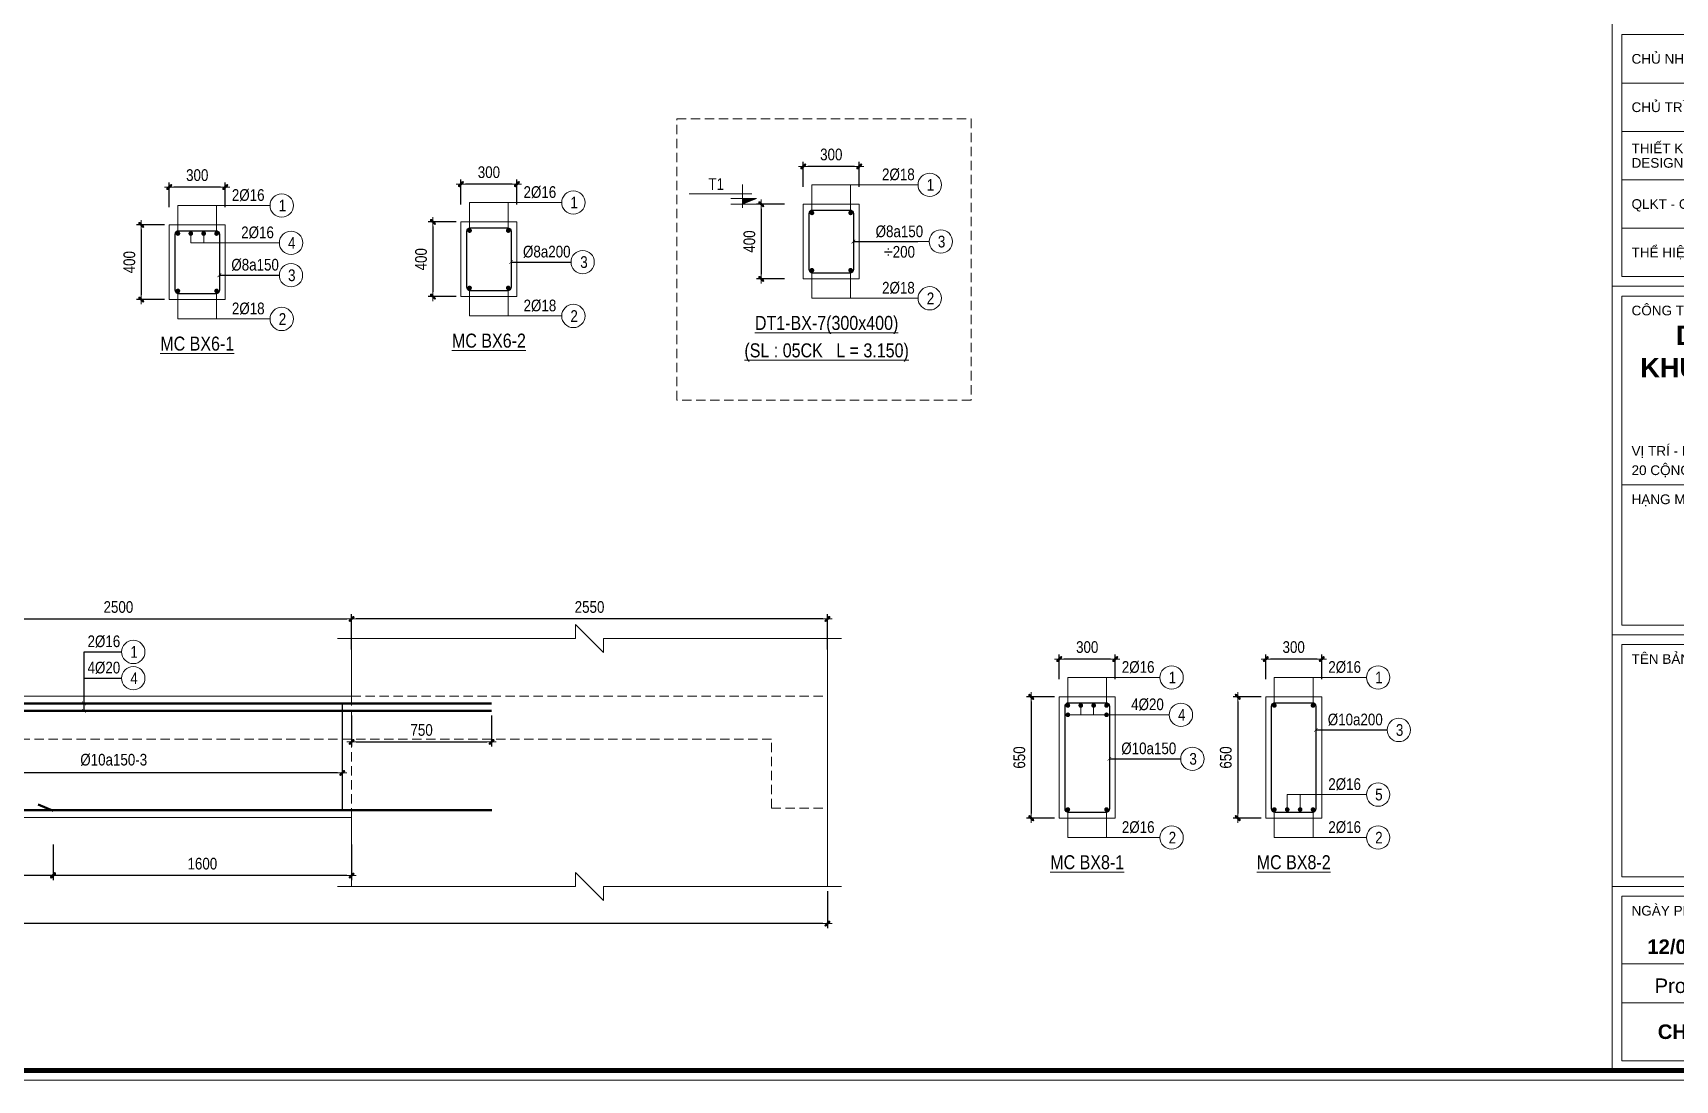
# Model space of a CAD drawing. Header units: millimetres. Extents: x 397144 to 8960116, y 345581 to 674207.
# Drawn here: x 4919394 to 4928196, y 625688 to 631297 of the extents above; entities that cross this region are included whole.
import ezdxf
from ezdxf.enums import TextEntityAlignment as Align

# ---------------------------------------------------------------- set-up
doc = ezdxf.new("R2010")
doc.units = ezdxf.units.MM
doc.header["$PDSIZE"] = -10
doc.linetypes.add('HIDDEN', pattern=[0.375, 0.25, -0.125])
doc.layers.get('0').update_dxf_attribs({"linetype": 'CONTINUOUS'})
doc.layers.get('Defpoints').update_dxf_attribs({"color": 12, "linetype": 'CONTINUOUS'})
for name, color, linetype, lineweight in [('CDAI', 8, 'CONTINUOUS', 30), ('CTHEP', 2, 'CONTINUOUS', 50), ('DBAO', 3, 'CONTINUOUS', 20), ('DGIONG', 4, 'CONTINUOUS', 13), ('KTH', 150, 'CONTINUOUS', 5), ('Net khuat', 8, 'HIDDEN', 13), ('STICK', 1, 'CONTINUOUS', 9), ('TEXT', 7, 'CONTINUOUS', 15)]:
    doc.layers.add(name, color=color, linetype=linetype, lineweight=lineweight)
doc.layers.add('HATCH', color=7, linetype='CONTINUOUS', lineweight=5, true_color=0x2491ff)
doc.styles.add('CHG_XX_Khung ten$0$A1 BORDER$0$ARIAL', font='arial.ttf')
doc.styles.add('CHG_XX_Khung ten$0$A1 BORDER$0$Arial - Bold', font='arialbd.ttf', dxfattribs={"height": 2.5})
doc.styles.add('CHG_XX_Khung ten$0$title block pccc$0$ARIAL', font='arial.ttf')
doc.styles.add('Star-HelCon', font='VHELVCN_0.TTF')
doc.styles.add('TTP-HelCon', font='VHELVCN_0.TTF')
doc.styles.add('VNI-HELVE-CONDENSE', font='VHELVCN_0.TTF')
doc.dimstyles.new('kc-25', dxfattribs={"dimtxt": 62.5, "dimasz": 20, "dimexe": 20, "dimexo": 50, "dimgap": 25, "dimtad": 3, "dimdec": 0, "dimzin": 0, "dimdsep": 46, "dimtxsty": 'VNI-HELVE-CONDENSE', "dimblk": 'DIM', "dimcen": 2.5, "dimclrd": 256, "dimclre": 154, "dimclrt": 7, "dimaunit": 1, "dimadec": 0, "dimazin": 0, "dimtfac": 1, "dimtdec": 0, "dimtix": 1, "dimtmove": 0, "dimatfit": 3, "dimldrblk": 'DOT', "dimfxl": 1, "dimtolj": 1, "dimtzin": 0, "dimarcsym": 0})
doc.dimstyles.new('TTP-25', dxfattribs={"dimscale": 25, "dimtxt": 2.5, "dimasz": 1, "dimexe": 1, "dimexo": 1, "dimgap": 0.09, "dimtad": 0, "dimdec": 4, "dimrnd": 5, "dimzin": 9, "dimdsep": 46, "dimtxsty": 'TTP-HelCon', "dimblk": 'Stick1', "dimcen": 0.09, "dimdle": 1.5, "dimclrd": 256, "dimclre": 256, "dimclrt": 7, "dimadec": 0, "dimazin": 0, "dimtfac": 1, "dimtdec": 4, "dimtmove": 0, "dimatfit": 3, "dimldrblk": '_ArchTick1', "dimfxl": 1, "dimtvp": 1, "dimtolj": 1, "dimtzin": 0, "dimarcsym": 0})

# ---------------------------------------------------------------- blocks, each defined once
blk = doc.blocks.new('Stick1')
at = {"layer": 'STICK'}
h = blk.add_hatch(color=256, dxfattribs=at)
edge = h.paths.add_edge_path()
edge.add_line((0.3, 0.5), (-0.5, -0.3))
edge.add_arc((-0.4, -0.4), 0.141, 135, 315)
edge.add_line((-0.3, -0.5), (0.5, 0.3))
edge.add_arc((0.4, 0.4), 0.141, 315, 495)
blk.add_line((1, 0), (-1, 0), dxfattribs=at)
blk.add_lwpolyline([(0.3, 0.5), (-0.5, -0.3, 1), (-0.3, -0.5), (0.5, 0.3, 1), (0.3, 0.5, 1)], format="xyb", dxfattribs=at)
blk = doc.blocks.new('*D419')
at = {"layer": 'Defpoints', "color": 0, "transparency": 16777216}
for p in [(4911402.6, 626724.2), (4923652.6, 626724.2), (4911402.6, 626526.2)]:
    blk.add_point(p, dxfattribs=at)
at = {"layer": 'KTH', "lineweight": -2, "transparency": 16777216}
for p, q in [((4911402.6, 626699.2), (4911402.6, 626501.2)), ((4923652.6, 626699.2), (4923652.6, 626501.2)), ((4923627.6, 626526.2), (4911427.6, 626526.2))]:
    blk.add_line(p, q, dxfattribs=at)
at = {"layer": 'KTH', "lineweight": -2, "transparency": 16777216, "xscale": 25, "yscale": 25, "zscale": 25, "rotation": 180}
blk.add_blockref('Stick1', (4911402.6, 626526.2), dxfattribs=at)
at = {"layer": 'KTH', "lineweight": -2, "transparency": 16777216, "xscale": 25, "yscale": 25, "zscale": 25}
blk.add_blockref('Stick1', (4923652.6, 626526.2), dxfattribs=at)
at = {"layer": 'KTH', "color": 7, "transparency": 16777216, "insert": (4917527.6, 626590.1), "char_height": 62.5, "attachment_point": 5, "style": 'TTP-HelCon'}
blk.add_mtext('\\A1;12250', dxfattribs=at)
blk = doc.blocks.new('_ArchTick1')
at = {"color": 0, "const_width": 3.81}
blk.add_lwpolyline([(-12.7, -12.7), (12.7, 12.7)], dxfattribs=at)
blk = doc.blocks.new('*D422')
at = {"layer": 'Defpoints', "color": 0, "transparency": 16777216}
for p in [(4921102.6, 628157.8), (4918602.6, 627968.8), (4921102.6, 627968.8)]:
    blk.add_point(p, dxfattribs=at)
at = {"layer": 'KTH', "lineweight": -2, "transparency": 16777216}
for p, q in [((4918602.6, 627993.8), (4918602.6, 628182.8)), ((4921102.6, 627993.8), (4921102.6, 628182.8)), ((4918627.6, 628157.8), (4921077.6, 628157.8))]:
    blk.add_line(p, q, dxfattribs=at)
at = {"layer": 'KTH', "lineweight": -2, "transparency": 16777216, "xscale": 25, "yscale": 25, "zscale": 25, "rotation": 180}
blk.add_blockref('Stick1', (4918602.6, 628157.8), dxfattribs=at)
at = {"layer": 'KTH', "lineweight": -2, "transparency": 16777216, "xscale": 25, "yscale": 25, "zscale": 25}
blk.add_blockref('Stick1', (4921102.6, 628157.8), dxfattribs=at)
at = {"layer": 'KTH', "color": 7, "transparency": 16777216, "insert": (4919852.6, 628221.7), "char_height": 62.5, "attachment_point": 5, "style": 'TTP-HelCon'}
blk.add_mtext('\\A1;2500', dxfattribs=at)
blk = doc.blocks.new('*D423')
at = {"layer": 'Defpoints', "color": 0, "transparency": 16777216}
for p in [(4921102.6, 628157.8), (4921102.6, 627968.8), (4923652.6, 627968.8)]:
    blk.add_point(p, dxfattribs=at)
at = {"layer": 'KTH', "lineweight": -2, "transparency": 16777216}
for p, q in [((4921102.6, 627993.8), (4921102.6, 628182.8)), ((4923652.6, 627993.8), (4923652.6, 628182.8)), ((4923627.6, 628157.8), (4921127.6, 628157.8))]:
    blk.add_line(p, q, dxfattribs=at)
at = {"layer": 'KTH', "lineweight": -2, "transparency": 16777216, "xscale": 25, "yscale": 25, "zscale": 25, "rotation": 180}
blk.add_blockref('Stick1', (4921102.6, 628157.8), dxfattribs=at)
at = {"layer": 'KTH', "lineweight": -2, "transparency": 16777216, "xscale": 25, "yscale": 25, "zscale": 25}
blk.add_blockref('Stick1', (4923652.6, 628157.8), dxfattribs=at)
at = {"layer": 'KTH', "color": 7, "transparency": 16777216, "insert": (4922377.6, 628221.7), "char_height": 62.5, "attachment_point": 5, "style": 'TTP-HelCon'}
blk.add_mtext('\\A1;2550', dxfattribs=at)
blk = doc.blocks.new('DIM')
h = blk.add_hatch(color=1)
h.paths.add_polyline_path([(0.49, 0.29, 1), (0.29, 0.49), (-0.19, 0), (0.19, 0)])
h.paths.add_polyline_path([(0.19, 0), (-0.19, 0), (-0.49, -0.29, 1), (-0.29, -0.49)])
at = {"color": 9}
for p, q in [((-0.19, 0), (-1.5, 0)), ((0.19, 0), (1.5, 0))]:
    blk.add_line(p, q, dxfattribs=at)
at = {"color": 1}
for p, q in [((-0.49, -0.29), (0.29, 0.49)), ((-0.29, -0.49), (0.49, 0.29)), ((-0.19, 0), (0.19, 0))]:
    blk.add_line(p, q, dxfattribs=at)
blk.add_arc((-0.39, -0.39), 0.138, 135, 315, dxfattribs=at)
blk = doc.blocks.new('*D424')
at = {"layer": 'Defpoints', "color": 0, "transparency": 16777216}
for p in [(4918602.6, 627407.2), (4921052.6, 627407.2), (4918602.6, 627333.2)]:
    blk.add_point(p, dxfattribs=at)
at = {"layer": 'KTH', "lineweight": -2, "transparency": 16777216}
for p, q in [((4918602.6, 627382.2), (4918602.6, 627308.2)), ((4921052.6, 627382.2), (4921052.6, 627308.2)), ((4921027.6, 627333.2), (4918627.6, 627333.2))]:
    blk.add_line(p, q, dxfattribs=at)
at = {"layer": 'KTH', "lineweight": -2, "transparency": 16777216, "xscale": 25, "yscale": 25, "zscale": 25, "rotation": 180}
blk.add_blockref('Stick1', (4918602.6, 627333.2), dxfattribs=at)
at = {"layer": 'KTH', "lineweight": -2, "transparency": 16777216, "xscale": 25, "yscale": 25, "zscale": 25}
blk.add_blockref('Stick1', (4921052.6, 627333.2), dxfattribs=at)
at = {"layer": 'KTH', "color": 7, "transparency": 16777216, "insert": (4919827.6, 627403.1), "char_height": 62.5, "attachment_point": 5, "style": 'TTP-HelCon'}
blk.add_mtext('\\A1;Þ10a150-3', dxfattribs=at)
blk = doc.blocks.new('*D425')
at = {"layer": 'Defpoints', "color": 0, "transparency": 16777216}
for p in [(4921102.6, 627665.2), (4921852.6, 627665.2), (4921852.6, 627499.2)]:
    blk.add_point(p, dxfattribs=at)
at = {"layer": 'KTH', "lineweight": -2, "transparency": 16777216}
for p, q in [((4921102.6, 627640.2), (4921102.6, 627474.2)), ((4921852.6, 627640.2), (4921852.6, 627474.2)), ((4921127.6, 627499.2), (4921827.6, 627499.2))]:
    blk.add_line(p, q, dxfattribs=at)
at = {"layer": 'KTH', "lineweight": -2, "transparency": 16777216, "xscale": 25, "yscale": 25, "zscale": 25, "rotation": 180}
blk.add_blockref('Stick1', (4921102.6, 627499.2), dxfattribs=at)
at = {"layer": 'KTH', "lineweight": -2, "transparency": 16777216, "xscale": 25, "yscale": 25, "zscale": 25}
blk.add_blockref('Stick1', (4921852.6, 627499.2), dxfattribs=at)
at = {"layer": 'KTH', "color": 7, "transparency": 16777216, "insert": (4921477.6, 627563.1), "char_height": 62.5, "attachment_point": 5, "style": 'TTP-HelCon'}
blk.add_mtext('\\A1;750', dxfattribs=at)
blk = doc.blocks.new('*D426')
at = {"layer": 'Defpoints', "color": 0, "ltscale": 500, "transparency": 16777216}
for p in [(4923523.1, 630581.6), (4923523.1, 630448.3), (4923823.1, 630448.3)]:
    blk.add_point(p, dxfattribs=at)
at = {"layer": 'KTH', "lineweight": -2, "ltscale": 500, "transparency": 16777216}
for p, q in [((4923523.1, 630473.3), (4923523.1, 630606.6)), ((4923798.1, 630581.6), (4923548.1, 630581.6)), ((4923823.1, 630473.3), (4923823.1, 630606.6))]:
    blk.add_line(p, q, dxfattribs=at)
at = {"layer": 'KTH', "lineweight": -2, "ltscale": 500, "transparency": 16777216, "xscale": 25, "yscale": 25, "zscale": 25, "rotation": 180}
blk.add_blockref('Stick1', (4923523.1, 630581.6), dxfattribs=at)
at = {"layer": 'KTH', "lineweight": -2, "ltscale": 500, "transparency": 16777216, "xscale": 25, "yscale": 25, "zscale": 25}
blk.add_blockref('Stick1', (4923823.1, 630581.6), dxfattribs=at)
at = {"layer": 'KTH', "color": 7, "ltscale": 500, "transparency": 16777216, "insert": (4923673.1, 630645.4), "char_height": 62.5, "attachment_point": 5, "style": 'TTP-HelCon'}
blk.add_mtext('\\A1;300', dxfattribs=at)
blk = doc.blocks.new('*D427')
at = {"layer": 'Defpoints', "color": 0, "ltscale": 500, "transparency": 16777216}
for p in [(4923448, 630379.3), (4923298.2, 629979.3), (4923448, 629979.3)]:
    blk.add_point(p, dxfattribs=at)
at = {"layer": 'KTH', "lineweight": -2, "ltscale": 500, "transparency": 16777216}
for p, q in [((4923423, 630379.3), (4923273.2, 630379.3)), ((4923298.2, 630354.3), (4923298.2, 630004.3)), ((4923423, 629979.3), (4923273.2, 629979.3))]:
    blk.add_line(p, q, dxfattribs=at)
at = {"layer": 'KTH', "lineweight": -2, "ltscale": 500, "transparency": 16777216, "xscale": 25, "yscale": 25, "zscale": 25}
for p, rotation in [((4923298.2, 630379.3), 90), ((4923298.2, 629979.3), 270)]:
    blk.add_blockref('Stick1', p, dxfattribs=dict(at, rotation=rotation))
at = {"layer": 'KTH', "color": 7, "ltscale": 500, "transparency": 16777216, "insert": (4923234.3, 630179.3), "char_height": 62.5, "attachment_point": 5, "rotation": 90, "style": 'TTP-HelCon'}
blk.add_mtext('\\A1;400', dxfattribs=at)
blk = doc.blocks.new('CODE')
at = {"layer": 'DBAO'}
for p, q in [((-62.5, -20), (-62.5, 105)), ((-62.5, 0), (-137.5, 30)), ((-137.5, 30), (0, 30)), ((-137.5, 0), (0, 0)), ((-112.5, 55), (223.6, 55))]:
    blk.add_line(p, q, dxfattribs=at)
at = {"layer": 'HATCH', "color": 1}
blk.add_solid([(-62.5, 0), (-137.5, 30), (-62.5, 30)], dxfattribs=at)
blk = doc.blocks.new('CHG_XX_Khung ten')
for p, q in [((687, 577), (687, 17)), ((687, 179), (824, 179)), ((687, 107), (824, 107)), ((687, 55), (824, 55))]:
    blk.add_line(p, q)
at = {"linetype": 'Continuous'}
blk.add_line((689, 39), (822, 39), dxfattribs=at)
blk.add_lwpolyline([(15, 579), (826, 579), (826, 15), (15, 15)], close=True)
at = {"color": 4, "linetype": 'Continuous', "const_width": 1}
blk.add_lwpolyline([(17, 577), (824, 577), (824, 17), (17, 17)], close=True, dxfattribs=at)
at = {"color": 9, "linetype": 'Continuous'}
for points in [[(822, 221), (689, 221), (689, 231), (822, 231)], [(822, 211), (689, 211), (689, 221), (822, 221)], [(822, 201), (689, 201), (689, 211), (822, 211)], [(822, 191), (689, 191), (689, 201), (822, 201)], [(822, 181), (689, 181), (689, 191), (822, 191)]]:
    blk.add_lwpolyline(points, close=True, dxfattribs=at)
blk.add_lwpolyline([(822, 211), (689, 211), (822, 211)], dxfattribs=at)
at = {"linetype": 'Continuous'}
for points in [[(689, 177), (822, 177), (822, 138), (689, 138)], [(689, 109), (822, 109), (822, 138), (689, 138)], [(689, 105), (822, 105), (822, 57), (689, 57)], [(689, 53), (822, 53), (822, 31), (689, 31)], [(822, 19), (689, 19), (689, 31), (822, 31)]]:
    blk.add_lwpolyline(points, close=True, dxfattribs=at)
for s, style, p in [('CHỦ NHIỆM - PRINCIPAL', 'CHG_XX_Khung ten$0$title block pccc$0$ARIAL', (691, 226)), ('CHỦ TRÌ - PRIMARY', 'CHG_XX_Khung ten$0$title block pccc$0$ARIAL', (691, 216)), ('THIẾT KẾ PHƯƠNG ÁN', 'CHG_XX_Khung ten$0$title block pccc$0$ARIAL', (691, 207.5)), ('DESIGNED BY', 'CHG_XX_Khung ten$0$title block pccc$0$ARIAL', (691, 204.5)), ('QLKT - CHECK', 'CHG_XX_Khung ten$0$title block pccc$0$ARIAL', (691, 196)), ('THỂ HIỆN - DRAWN BY', 'CHG_XX_Khung ten$0$title block pccc$0$ARIAL', (691, 186)), ('CÔNG TRÌNH - PROJECT', 'CHG_XX_Khung ten$0$A1 BORDER$0$ARIAL', (691, 174)), ('VỊ TRÍ - LOCATION', 'CHG_XX_Khung ten$0$A1 BORDER$0$ARIAL', (691, 145)), ('20 CỘNG HÒA, PHƯỜNG 12, QUẬN TÂN BÌNH, TP. HCM', 'CHG_XX_Khung ten$0$A1 BORDER$0$ARIAL', (691, 141)), ('HẠNG MỤC :', 'CHG_XX_Khung ten$0$A1 BORDER$0$ARIAL', (691, 135)), ('TÊN BẢN VẼ - DRAWING TITTLE', 'CHG_XX_Khung ten$0$A1 BORDER$0$ARIAL', (691, 102)), ('NGÀY PHÁT HÀNH - ISSUE DATE', 'CHG_XX_Khung ten$0$A1 BORDER$0$ARIAL', (691, 50))]:
    blk.add_text(s, height=2, dxfattribs=dict(style=style)).set_placement(p, align=Align.MIDDLE_LEFT)
for s, style, p in [('12/08/2019', 'CHG_XX_Khung ten$0$A1 BORDER$0$Arial - Bold', (704.75, 42.57)), ('Project', 'CHG_XX_Khung ten$0$A1 BORDER$0$ARIAL', (702.28, 34.5)), ('CHG-II', 'CHG_XX_Khung ten$0$A1 BORDER$0$Arial - Bold', (702.94, 25))]:
    blk.add_text(s, height=3, dxfattribs=dict(style=style)).set_placement(p, align=Align.MIDDLE_CENTER)
at = {"insert": (755.4, 170.88), "char_height": 4, "width": 159.8745, "attachment_point": 2, "style": 'CHG_XX_Khung ten$0$A1 BORDER$0$Arial - Bold'}
blk.add_mtext('DỰ ÁN ĐẦU TƯ XÂY DỰNG KINH DOANH\\PKHU CHUNG CƯ - THƯƠNG MẠI - VĂN PHÒNG\\P(KHU PHỨC HỢP CÔNG HÒA GARDEN)', dxfattribs=at)
blk = doc.blocks.new('*D976')
at = {"layer": 'Defpoints', "color": 0, "ltscale": 500, "transparency": 16777216}
for p in [(4920125.2, 630470.9), (4920125.2, 630337.7), (4920425.2, 630337.7)]:
    blk.add_point(p, dxfattribs=at)
at = {"layer": 'KTH', "lineweight": -2, "ltscale": 500, "transparency": 16777216}
for p, q in [((4920125.2, 630362.7), (4920125.2, 630495.9)), ((4920400.2, 630470.9), (4920150.2, 630470.9)), ((4920425.2, 630362.7), (4920425.2, 630495.9))]:
    blk.add_line(p, q, dxfattribs=at)
at = {"layer": 'KTH', "lineweight": -2, "ltscale": 500, "transparency": 16777216, "xscale": 25, "yscale": 25, "zscale": 25, "rotation": 180}
blk.add_blockref('Stick1', (4920125.2, 630470.9), dxfattribs=at)
at = {"layer": 'KTH', "lineweight": -2, "ltscale": 500, "transparency": 16777216, "xscale": 25, "yscale": 25, "zscale": 25}
blk.add_blockref('Stick1', (4920425.2, 630470.9), dxfattribs=at)
at = {"layer": 'KTH', "color": 7, "ltscale": 500, "transparency": 16777216, "insert": (4920275.2, 630534.8), "char_height": 62.5, "attachment_point": 5, "style": 'TTP-HelCon'}
blk.add_mtext('\\A1;300', dxfattribs=at)
blk = doc.blocks.new('*D977')
at = {"layer": 'Defpoints', "color": 0, "ltscale": 500, "transparency": 16777216}
for p in [(4920125.2, 630268.7), (4919975.4, 629868.7), (4920125.2, 629868.7)]:
    blk.add_point(p, dxfattribs=at)
at = {"layer": 'KTH', "lineweight": -2, "ltscale": 500, "transparency": 16777216}
for p, q in [((4920100.2, 630268.7), (4919950.4, 630268.7)), ((4919975.4, 630243.7), (4919975.4, 629893.7)), ((4920100.2, 629868.7), (4919950.4, 629868.7))]:
    blk.add_line(p, q, dxfattribs=at)
at = {"layer": 'KTH', "lineweight": -2, "ltscale": 500, "transparency": 16777216, "xscale": 25, "yscale": 25, "zscale": 25}
for p, rotation in [((4919975.4, 630268.7), 90), ((4919975.4, 629868.7), 270)]:
    blk.add_blockref('Stick1', p, dxfattribs=dict(at, rotation=rotation))
at = {"layer": 'KTH', "color": 7, "ltscale": 500, "transparency": 16777216, "insert": (4919911.5, 630068.7), "char_height": 62.5, "attachment_point": 5, "rotation": 90, "style": 'TTP-HelCon'}
blk.add_mtext('\\A1;400', dxfattribs=at)
blk = doc.blocks.new('*D978')
at = {"layer": 'Defpoints', "color": 0, "ltscale": 500, "transparency": 16777216}
for p in [(4921688.3, 630486.7), (4921688.3, 630353.5), (4921988.3, 630353.5)]:
    blk.add_point(p, dxfattribs=at)
at = {"layer": 'KTH', "lineweight": -2, "ltscale": 500, "transparency": 16777216}
for p, q in [((4921688.3, 630378.5), (4921688.3, 630511.7)), ((4921963.3, 630486.7), (4921713.3, 630486.7)), ((4921988.3, 630378.5), (4921988.3, 630511.7))]:
    blk.add_line(p, q, dxfattribs=at)
at = {"layer": 'KTH', "lineweight": -2, "ltscale": 500, "transparency": 16777216, "xscale": 25, "yscale": 25, "zscale": 25, "rotation": 180}
blk.add_blockref('Stick1', (4921688.3, 630486.7), dxfattribs=at)
at = {"layer": 'KTH', "lineweight": -2, "ltscale": 500, "transparency": 16777216, "xscale": 25, "yscale": 25, "zscale": 25}
blk.add_blockref('Stick1', (4921988.3, 630486.7), dxfattribs=at)
at = {"layer": 'KTH', "color": 7, "ltscale": 500, "transparency": 16777216, "insert": (4921838.3, 630550.6), "char_height": 62.5, "attachment_point": 5, "style": 'TTP-HelCon'}
blk.add_mtext('\\A1;300', dxfattribs=at)
blk = doc.blocks.new('*D979')
at = {"layer": 'Defpoints', "color": 0, "ltscale": 500, "transparency": 16777216}
for p in [(4921688.3, 630284.5), (4921538.5, 629884.5), (4921688.3, 629884.5)]:
    blk.add_point(p, dxfattribs=at)
at = {"layer": 'KTH', "lineweight": -2, "ltscale": 500, "transparency": 16777216}
for p, q in [((4921663.3, 630284.5), (4921513.5, 630284.5)), ((4921538.5, 630259.5), (4921538.5, 629909.5)), ((4921663.3, 629884.5), (4921513.5, 629884.5))]:
    blk.add_line(p, q, dxfattribs=at)
at = {"layer": 'KTH', "lineweight": -2, "ltscale": 500, "transparency": 16777216, "xscale": 25, "yscale": 25, "zscale": 25}
for p, rotation in [((4921538.5, 630284.5), 90), ((4921538.5, 629884.5), 270)]:
    blk.add_blockref('Stick1', p, dxfattribs=dict(at, rotation=rotation))
at = {"layer": 'KTH', "color": 7, "ltscale": 500, "transparency": 16777216, "insert": (4921474.6, 630084.5), "char_height": 62.5, "attachment_point": 5, "rotation": 90, "style": 'TTP-HelCon'}
blk.add_mtext('\\A1;400', dxfattribs=at)
blk = doc.blocks.new('*D981')
at = {"layer": 'Defpoints', "color": 0, "transparency": 16777216}
for p in [(4919502.6, 626974.1), (4921102.6, 626974.1), (4919502.6, 626783.1)]:
    blk.add_point(p, dxfattribs=at)
at = {"layer": 'KTH', "lineweight": -2, "transparency": 16777216}
for p, q in [((4919502.6, 626949.1), (4919502.6, 626758.1)), ((4921102.6, 626949.1), (4921102.6, 626758.1)), ((4921077.6, 626783.1), (4919527.6, 626783.1))]:
    blk.add_line(p, q, dxfattribs=at)
at = {"layer": 'KTH', "lineweight": -2, "transparency": 16777216, "xscale": 25, "yscale": 25, "zscale": 25, "rotation": 180}
blk.add_blockref('Stick1', (4919502.6, 626783.1), dxfattribs=at)
at = {"layer": 'KTH', "lineweight": -2, "transparency": 16777216, "xscale": 25, "yscale": 25, "zscale": 25}
blk.add_blockref('Stick1', (4921102.6, 626783.1), dxfattribs=at)
at = {"layer": 'KTH', "color": 7, "transparency": 16777216, "insert": (4920302.6, 626847), "char_height": 62.5, "attachment_point": 5, "style": 'TTP-HelCon'}
blk.add_mtext('\\A1;1600', dxfattribs=at)
blk = doc.blocks.new('*D982')
at = {"layer": 'Defpoints', "color": 0, "transparency": 16777216}
for p in [(4913102.6, 626977.1), (4919502.6, 626949.1), (4919502.6, 626786.1)]:
    blk.add_point(p, dxfattribs=at)
at = {"layer": 'KTH', "lineweight": -2, "transparency": 16777216}
for p, q in [((4913102.6, 626952.1), (4913102.6, 626761.1)), ((4919502.6, 626924.1), (4919502.6, 626761.1)), ((4913127.6, 626786.1), (4919477.6, 626786.1))]:
    blk.add_line(p, q, dxfattribs=at)
at = {"layer": 'KTH', "lineweight": -2, "transparency": 16777216, "xscale": 25, "yscale": 25, "zscale": 25, "rotation": 180}
blk.add_blockref('Stick1', (4913102.6, 626786.1), dxfattribs=at)
at = {"layer": 'KTH', "lineweight": -2, "transparency": 16777216, "xscale": 25, "yscale": 25, "zscale": 25}
blk.add_blockref('Stick1', (4919502.6, 626786.1), dxfattribs=at)
at = {"layer": 'KTH', "color": 7, "transparency": 16777216, "insert": (4916302.6, 626849.9), "char_height": 62.5, "attachment_point": 5, "style": 'TTP-HelCon'}
blk.add_mtext('\\A1;6400', dxfattribs=at)
blk = doc.blocks.new('*D983')
at = {"layer": 'Defpoints', "color": 0, "ltscale": 500, "transparency": 16777216}
for p in [(4924894.7, 627943.1), (4924894.7, 627809.9), (4925194.7, 627809.9)]:
    blk.add_point(p, dxfattribs=at)
at = {"layer": 'KTH', "lineweight": -2, "ltscale": 500, "transparency": 16777216}
for p, q in [((4924894.7, 627834.9), (4924894.7, 627968.1)), ((4925169.7, 627943.1), (4924919.7, 627943.1)), ((4925194.7, 627834.9), (4925194.7, 627968.1))]:
    blk.add_line(p, q, dxfattribs=at)
at = {"layer": 'KTH', "lineweight": -2, "ltscale": 500, "transparency": 16777216, "xscale": 25, "yscale": 25, "zscale": 25, "rotation": 180}
blk.add_blockref('Stick1', (4924894.7, 627943.1), dxfattribs=at)
at = {"layer": 'KTH', "lineweight": -2, "ltscale": 500, "transparency": 16777216, "xscale": 25, "yscale": 25, "zscale": 25}
blk.add_blockref('Stick1', (4925194.7, 627943.1), dxfattribs=at)
at = {"layer": 'KTH', "color": 7, "ltscale": 500, "transparency": 16777216, "insert": (4925044.7, 628007), "char_height": 62.5, "attachment_point": 5, "style": 'TTP-HelCon'}
blk.add_mtext('\\A1;300', dxfattribs=at)
blk = doc.blocks.new('*D984')
at = {"layer": 'Defpoints', "color": 0, "ltscale": 500, "transparency": 16777216}
for p in [(4924894.7, 627740.9), (4924744.8, 627090.9), (4924894.7, 627090.9)]:
    blk.add_point(p, dxfattribs=at)
at = {"layer": 'KTH', "lineweight": -2, "ltscale": 500, "transparency": 16777216}
for p, q in [((4924869.7, 627740.9), (4924719.8, 627740.9)), ((4924744.8, 627715.9), (4924744.8, 627115.9)), ((4924869.7, 627090.9), (4924719.8, 627090.9))]:
    blk.add_line(p, q, dxfattribs=at)
at = {"layer": 'KTH', "lineweight": -2, "ltscale": 500, "transparency": 16777216, "xscale": 25, "yscale": 25, "zscale": 25}
for p, rotation in [((4924744.8, 627740.9), 90), ((4924744.8, 627090.9), 270)]:
    blk.add_blockref('Stick1', p, dxfattribs=dict(at, rotation=rotation))
at = {"layer": 'KTH', "color": 7, "ltscale": 500, "transparency": 16777216, "insert": (4924681, 627415.9), "char_height": 62.5, "attachment_point": 5, "rotation": 90, "style": 'TTP-HelCon'}
blk.add_mtext('\\A1;650', dxfattribs=at)
blk = doc.blocks.new('*D985')
at = {"layer": 'Defpoints', "color": 0, "ltscale": 500, "transparency": 16777216}
for p in [(4926001.2, 627943.1), (4926001.2, 627809.9), (4926301.2, 627809.9)]:
    blk.add_point(p, dxfattribs=at)
at = {"layer": 'KTH', "lineweight": -2, "ltscale": 500, "transparency": 16777216}
for p, q in [((4926001.2, 627834.9), (4926001.2, 627968.1)), ((4926276.2, 627943.1), (4926026.2, 627943.1)), ((4926301.2, 627834.9), (4926301.2, 627968.1))]:
    blk.add_line(p, q, dxfattribs=at)
at = {"layer": 'KTH', "lineweight": -2, "ltscale": 500, "transparency": 16777216, "xscale": 25, "yscale": 25, "zscale": 25, "rotation": 180}
blk.add_blockref('Stick1', (4926001.2, 627943.1), dxfattribs=at)
at = {"layer": 'KTH', "lineweight": -2, "ltscale": 500, "transparency": 16777216, "xscale": 25, "yscale": 25, "zscale": 25}
blk.add_blockref('Stick1', (4926301.2, 627943.1), dxfattribs=at)
at = {"layer": 'KTH', "color": 7, "ltscale": 500, "transparency": 16777216, "insert": (4926151.2, 628007), "char_height": 62.5, "attachment_point": 5, "style": 'TTP-HelCon'}
blk.add_mtext('\\A1;300', dxfattribs=at)
blk = doc.blocks.new('*D986')
at = {"layer": 'Defpoints', "color": 0, "ltscale": 500, "transparency": 16777216}
for p in [(4926001.2, 627740.9), (4925851.4, 627090.9), (4926001.2, 627090.9)]:
    blk.add_point(p, dxfattribs=at)
at = {"layer": 'KTH', "lineweight": -2, "ltscale": 500, "transparency": 16777216}
for p, q in [((4925976.2, 627740.9), (4925826.4, 627740.9)), ((4925851.4, 627715.9), (4925851.4, 627115.9)), ((4925976.2, 627090.9), (4925826.4, 627090.9))]:
    blk.add_line(p, q, dxfattribs=at)
at = {"layer": 'KTH', "lineweight": -2, "ltscale": 500, "transparency": 16777216, "xscale": 25, "yscale": 25, "zscale": 25}
for p, rotation in [((4925851.4, 627740.9), 90), ((4925851.4, 627090.9), 270)]:
    blk.add_blockref('Stick1', p, dxfattribs=dict(at, rotation=rotation))
at = {"layer": 'KTH', "color": 7, "ltscale": 500, "transparency": 16777216, "insert": (4925787.6, 627415.9), "char_height": 62.5, "attachment_point": 5, "rotation": 90, "style": 'TTP-HelCon'}
blk.add_mtext('\\A1;650', dxfattribs=at)

msp = doc.modelspace()

# ---------------------------------------------------------------- linework, layer by layer
at = {"layer": 'CDAI', "ltscale": 52.5}
msp.add_line((4921052.63321, 627709.2191), (4921052.63321, 627129.2191), dxfattribs=at)
at = {"layer": 'CDAI'}
msp.add_lwpolyline([(4923573.14026, 630348.07114), (4923773.14026, 630348.07114, -0.4142135624), (4923791.89026, 630329.32114), (4923791.89026, 630029.32114, -0.4142135624), (4923773.14026, 630010.57114), (4923573.14026, 630010.57114, -0.4142135624), (4923554.39026, 630029.32114), (4923554.39026, 630329.32114, -0.4142135624)], format="xyb", close=True, dxfattribs=at)
at = {"layer": 'CTHEP', "const_width": 12.5}
for points in [[(4923563.14026, 630333.07114, 1), (4923575.64026, 630333.07114, 1)], [(4923770.64026, 630333.07114, 1), (4923783.14026, 630333.07114, 1)], [(4923563.14026, 630025.57114, 1), (4923575.64026, 630025.57114, 1)], [(4923770.64026, 630025.57114, 1), (4923783.14026, 630025.57114, 1)]]:
    msp.add_lwpolyline(points, format="xyb", close=True, dxfattribs=at)
at = {"layer": 'CTHEP'}
for points in [[(4911247.63321, 627154.56395), (4911247.63321, 627705.2191), (4921852.63321, 627705.2191)], [(4918602.63321, 627665.2191), (4921852.63321, 627665.2191)], [(4918602.63321, 627665.2191), (4921852.63321, 627665.2191)], [(4911312.11751, 627133.2191), (4921854.29642, 627133.2191)]]:
    msp.add_lwpolyline(points, dxfattribs=at)
at = {"layer": 'DBAO', "flags": 128}
for points in [[(4923823.14026, 630379.32114), (4923823.14026, 629979.32114), (4923523.14026, 629979.32114), (4923523.14026, 630379.32114)], [(4923523.14026, 630379.32114), (4923823.14026, 630379.32114)]]:
    msp.add_lwpolyline(points, dxfattribs=at)
at = {"layer": 'DBAO'}
for points in [[(4911502.63321, 628052.61344), (4911502.63321, 627744.2191), (4921102.63321, 627744.2191), (4921102.63321, 628052.61344)], [(4923652.63321, 628052.61344), (4923652.63321, 627744.2191), (4923652.63321, 627744.2191), (4923652.63321, 627144.2191), (4923652.63321, 627144.2191), (4923652.63321, 626724.2191)], [(4911502.63321, 626724.2191), (4911502.63321, 627094.2191), (4921102.63321, 627094.2191), (4921102.63321, 626724.2191)]]:
    msp.add_lwpolyline(points, dxfattribs=at)
at = {"layer": 'DGIONG'}
for p, q in [((4923569.39026, 630333.07114), (4923569.39026, 630483.07114)), ((4923569.39026, 630483.07114), (4924138.14026, 630483.07114)), ((4923776.89026, 630333.07114), (4923776.89026, 630483.07114)), ((4923791.89026, 630179.32114), (4924197.64026, 630179.32114)), ((4923569.39026, 629875.57114), (4923569.39026, 630025.57114)), ((4923776.89026, 629875.57114), (4923776.89026, 630025.57114)), ((4923569.39026, 629875.57114), (4924138.14026, 629875.57114))]:
    msp.add_line(p, q, dxfattribs=at)
for points in [[(4921027.63321, 628052.61344), (4922302.63321, 628052.61344), (4922302.63321, 628127.61344), (4922452.63321, 627977.61344), (4922452.63321, 628052.61344), (4923727.63321, 628052.61344)], [(4921027.63321, 626724.2191), (4922302.63321, 626724.2191), (4922302.63321, 626799.2191), (4922452.63321, 626649.2191), (4922452.63321, 626724.2191), (4923727.63321, 626724.2191)]]:
    msp.add_lwpolyline(points, dxfattribs=at)
for centre in [(4924200.64026, 630483.07114), (4924260.14026, 630179.32114), (4924200.64026, 629875.57114), (4919932.59562, 627981.34378), (4919932.59562, 627840.53071)]:
    msp.add_circle(centre, 62.5, dxfattribs=at)
at = {"layer": 'Net khuat', "ltscale": 200}
for p, q in [((4921102.63321, 627744.2191), (4921102.63321, 627094.2191)), ((4921102.63321, 627744.2191), (4923652.63321, 627744.2191)), ((4911602.63321, 627514.2191), (4923352.63321, 627514.2191)), ((4923352.63321, 627144.2191), (4923352.63321, 627514.2191)), ((4923352.63321, 627144.2191), (4923652.63321, 627144.2191))]:
    msp.add_line(p, q, dxfattribs=at)

# ---------------------------------------------------------------- block references
at = {"layer": 'KTH', "linetype": 'Continuous', "xscale": -1}
msp.add_blockref('CODE', (4923135.6537, 630379.32114), dxfattribs=at)

# ---------------------------------------------------------------- texts
at = {"layer": 'TEXT', "style": 'TTP-HelCon'}
for s, height, p in [('2Þ18', 62.5, (4924032.64026, 630508.07114)), ('Þ8a150', 62.5, (4924038.14026, 630202.82114)), ('÷200', 62.5, (4924038.14026, 630093.07114)), ('2Þ18', 62.5, (4924032.9056, 629900.57114)), ('%%UDT1-BX-7(300x400)', 75, (4923648.14026, 629706.0276)), ('%%U(SL : 05CK   L = 3.150)', 75, (4923648.14026, 629559.133))]:
    msp.add_text(s, height=height, dxfattribs=at).set_placement(p, align=Align.CENTER)
msp.add_text('T1    ', height=62.5, dxfattribs=at).set_placement((4923177.92037, 630456.31613), align=Align.RIGHT)
at = {"layer": 'TEXT', "style": 'Star-HelCon'}
for s, p in [('1', (4924204.80692, 630483.07114)), ('3', (4924264.30692, 630179.32114)), ('2', (4924204.80692, 629875.57114)), ('1', (4919936.76228, 627981.34378)), ('4', (4919936.76228, 627840.53071))]:
    msp.add_text(s, height=62.5, dxfattribs=at).set_placement(p, align=Align.MIDDLE)
at = {"layer": 'TEXT', "style": 'TTP-HelCon'}
for s, p in [('2Þ16', (4919687.33215, 628007.19672)), ('4Þ20', (4919687.33215, 627866.38365))]:
    msp.add_text(s, height=62.5, dxfattribs=at).set_placement(p)

# ---------------------------------------------------------------- dimensions: what is measured, and where the dimension line sits
at = {"layer": 'KTH', "ltscale": 500}
dim = msp.add_linear_dim(base=(4923523.14026, 630581.57114), p1=(4923823.14026, 630448.33309), p2=(4923523.14026, 630448.33309), dimstyle='TTP-25', override={"dimtxsty": 'TTP-HelCon'}, dxfattribs=at)
dim.commit()
dim.dimension.update_dxf_attribs({"geometry": '*D426', "text_midpoint": (4923673.14026, 630645.40447)})
dim = msp.add_linear_dim(base=(4923298.1537, 629979.32114), p1=(4923447.98652, 630379.32114), p2=(4923447.98652, 629979.32114), angle=90, dimstyle='TTP-25', override={"dimtxsty": 'TTP-HelCon'}, dxfattribs=at)
dim.commit()
dim.dimension.update_dxf_attribs({"geometry": '*D427', "text_midpoint": (4923234.32037, 630179.32114)})
at = {"layer": 'KTH'}
dim = msp.add_linear_dim(base=(4921102.63321, 628157.84594), p1=(4918602.63321, 627968.84594), p2=(4921102.63321, 627968.84594), angle=180, dimstyle='TTP-25', override={"dimtmove": 1}, dxfattribs=at)
dim.commit()
dim.dimension.update_dxf_attribs({"geometry": '*D422', "text_midpoint": (4919852.63321, 628221.67927)})
for base, p1, p2, picture, middle in [((4921102.63321, 628157.84594), (4923652.63321, 627968.84594), (4921102.63321, 627968.84594), '*D423', (4922377.63321, 628221.67927)), ((4911402.63321, 626526.24123), (4923652.63321, 626724.2191), (4911402.63321, 626724.2191), '*D419', (4917527.63321, 626590.07456))]:
    dim = msp.add_linear_dim(base=base, p1=p1, p2=p2, dimstyle='TTP-25', override={"dimtmove": 1}, dxfattribs=at)
    dim.commit()
    dim.dimension.update_dxf_attribs({"geometry": picture, "text_midpoint": middle})
dim = msp.add_linear_dim(base=(4921852.63321, 627499.23577), p1=(4921102.63321, 627665.2191), p2=(4921852.63321, 627665.2191), angle=180, dimstyle='TTP-25', dxfattribs=at)
dim.commit()
dim.dimension.update_dxf_attribs({"geometry": '*D425', "text_midpoint": (4921477.63321, 627563.06911)})
dim = msp.add_linear_dim(base=(4918602.63321, 627333.2191), p1=(4921052.63321, 627407.21911), p2=(4918602.63321, 627407.21911), angle=180, text='Þ10a150-3', dimstyle='TTP-25', override={"dimtmove": 1}, dxfattribs=at)
dim.commit()
dim.dimension.update_dxf_attribs({"geometry": '*D424', "text_midpoint": (4919827.63321, 627403.13576)})

# ---------------------------------------------------------------- leaders
at = {"layer": 'DGIONG'}
for points in [[(4923791.89026, 630179.32114), (4924137.82071, 630179.32114)], [(4919668.82038, 627705.2191), (4919668.82012, 627981.34378), (4919870.09562, 627981.34378)], [(4919668.82038, 627665.2191), (4919668.82012, 627840.53071), (4919870.09562, 627840.53071)]]:
    msp.add_leader(points, dimstyle='kc-25', override={"dimtad": 0, "dimldrblk": 'ArchTick', "dimfxl": 100, "dimarcsym": 1}, dxfattribs=at)

# ---------------------------------------------------------------- next in the draw order: block references
at = {"layer": 'KTH', "ltscale": 0.8, "xscale": 25.92478421702978, "yscale": 25.92478421702978, "zscale": 25.92478421702978}
msp.add_blockref('CHG_XX_Khung ten', (4910047.85616, 625299.06132), dxfattribs=at)

# ---------------------------------------------------------------- next in the draw order: linework, layer by layer
at = {"layer": 'CDAI'}
for points in [[(4920175.20047, 630237.42987), (4920375.20047, 630237.42987, -0.4142135624), (4920393.95047, 630218.67987), (4920393.95047, 629918.67987, -0.4142135624), (4920375.20047, 629899.92987), (4920175.20047, 629899.92987, -0.4142135624), (4920156.45047, 629918.67987), (4920156.45047, 630218.67987, -0.4142135624)], [(4921738.30222, 630253.23333), (4921938.30222, 630253.23333, -0.4142135624), (4921957.05222, 630234.48333), (4921957.05222, 629934.48333, -0.4142135624), (4921938.30222, 629915.73333), (4921738.30222, 629915.73333, -0.4142135624), (4921719.55222, 629934.48333), (4921719.55222, 630234.48333, -0.4142135624)], [(4924944.66202, 627709.62989), (4925144.66202, 627709.62989, -0.4142135624), (4925163.41202, 627690.87989), (4925163.41202, 627140.87989, -0.4142135624), (4925144.66202, 627122.12989), (4924944.66202, 627122.12989, -0.4142135624), (4924925.91202, 627140.87989), (4924925.91202, 627690.87989, -0.4142135624)], [(4926051.21955, 627709.62989), (4926251.21955, 627709.62989, -0.4142135624), (4926269.96955, 627690.87989), (4926269.96955, 627140.87989, -0.4142135624), (4926251.21955, 627122.12989), (4926051.21955, 627122.12989, -0.4142135624), (4926032.46955, 627140.87989), (4926032.46955, 627690.87989, -0.4142135624)]]:
    msp.add_lwpolyline(points, format="xyb", close=True, dxfattribs=at)
at = {"layer": 'CTHEP'}
msp.add_line((4919502.63321, 627130.24847), (4919423.07142, 627163.40652), dxfattribs=at)
at = {"layer": 'CTHEP', "const_width": 12.5}
for points in [[(4920165.20047, 630222.42987, 1), (4920177.70047, 630222.42987, 1)], [(4920234.36714, 630222.42987, 1), (4920246.86714, 630222.42987, 1)], [(4920303.5338, 630222.42987, 1), (4920316.0338, 630222.42987, 1)], [(4920372.70047, 630222.42987, 1), (4920385.20047, 630222.42987, 1)], [(4921728.30222, 630238.23333, 1), (4921740.80222, 630238.23333, 1)], [(4921935.80222, 630238.23333, 1), (4921948.30222, 630238.23333, 1)], [(4920165.20047, 629914.92987, 1), (4920177.70047, 629914.92987, 1)], [(4920372.70047, 629914.92987, 1), (4920385.20047, 629914.92987, 1)], [(4921728.30222, 629930.73333, 1), (4921740.80222, 629930.73333, 1)], [(4921935.80222, 629930.73333, 1), (4921948.30222, 629930.73333, 1)], [(4924934.66202, 627694.62989, 1), (4924947.16202, 627694.62989, 1)], [(4924934.66202, 627644.62989, 1), (4924947.16202, 627644.62989, 1)], [(4925003.82869, 627694.62989, 1), (4925016.32869, 627694.62989, 1)], [(4925072.99535, 627694.62989, 1), (4925085.49535, 627694.62989, 1)], [(4925142.16202, 627694.62989, 1), (4925154.66202, 627694.62989, 1)], [(4925142.16202, 627644.62989, 1), (4925154.66202, 627644.62989, 1)], [(4926041.21955, 627694.62989, 1), (4926053.71955, 627694.62989, 1)], [(4926248.71955, 627694.62989, 1), (4926261.21955, 627694.62989, 1)], [(4924934.66202, 627137.12989, 1), (4924947.16202, 627137.12989, 1)], [(4925142.16202, 627137.12989, 1), (4925154.66202, 627137.12989, 1)], [(4926041.21955, 627137.12989, 1), (4926053.71955, 627137.12989, 1)], [(4926110.38622, 627137.12989, 1), (4926122.88622, 627137.12989, 1)], [(4926179.55288, 627137.12989, 1), (4926192.05288, 627137.12989, 1)], [(4926248.71955, 627137.12989, 1), (4926261.21955, 627137.12989, 1)]]:
    msp.add_lwpolyline(points, format="xyb", close=True, dxfattribs=at)
at = {"layer": 'DBAO', "flags": 128}
for points in [[(4921688.30222, 630284.48333), (4921988.30222, 630284.48333)], [(4921988.30222, 630284.48333), (4921988.30222, 629884.48333), (4921688.30222, 629884.48333), (4921688.30222, 630284.48333)], [(4920125.20047, 630268.67987), (4920425.20047, 630268.67987)], [(4920425.20047, 630268.67987), (4920425.20047, 629868.67987), (4920125.20047, 629868.67987), (4920125.20047, 630268.67987)], [(4924894.66202, 627740.87989), (4925194.66202, 627740.87989)], [(4925194.66202, 627740.87989), (4925194.66202, 627090.87989), (4924894.66202, 627090.87989), (4924894.66202, 627740.87989)], [(4926001.21955, 627740.87989), (4926301.21955, 627740.87989)], [(4926301.21955, 627740.87989), (4926301.21955, 627090.87989), (4926001.21955, 627090.87989), (4926001.21955, 627740.87989)]]:
    msp.add_lwpolyline(points, dxfattribs=at)
at = {"layer": 'DGIONG'}
for p, q in [((4920171.45047, 630222.42987), (4920171.45047, 630372.42987)), ((4920171.45047, 630372.42987), (4920665.20047, 630372.42987)), ((4920378.95047, 630222.42987), (4920378.95047, 630372.42987)), ((4921734.55222, 630238.23333), (4921734.55222, 630388.23333)), ((4921734.55222, 630388.23333), (4922228.30222, 630388.23333)), ((4921942.05222, 630238.23333), (4921942.05222, 630388.23333)), ((4920240.61714, 630222.42987), (4920240.61714, 630172.42987)), ((4920309.7838, 630222.42987), (4920309.7838, 630172.42987)), ((4920240.61714, 630172.42987), (4920715.20047, 630172.42987)), ((4921734.55222, 629780.73333), (4921734.55222, 629930.73333)), ((4921942.05222, 629780.73333), (4921942.05222, 629930.73333)), ((4920171.45047, 629764.92987), (4920171.45047, 629914.92987)), ((4920378.95047, 629764.92987), (4920378.95047, 629914.92987)), ((4920171.45047, 629764.92987), (4920665.20047, 629764.92987)), ((4921734.55222, 629780.73333), (4922228.30222, 629780.73333)), ((4924940.91202, 627694.62989), (4924940.91202, 627844.62989)), ((4924940.91202, 627844.62989), (4925434.66202, 627844.62989)), ((4925148.41202, 627694.62989), (4925148.41202, 627844.62989)), ((4926047.46955, 627694.62989), (4926047.46955, 627844.62989)), ((4926047.46955, 627844.62989), (4926541.21955, 627844.62989)), ((4926254.96955, 627694.62989), (4926254.96955, 627844.62989)), ((4924940.91202, 627644.62989), (4925484.66202, 627644.62989)), ((4925010.07869, 627694.62989), (4925010.07869, 627644.62989)), ((4925079.24535, 627694.62989), (4925079.24535, 627644.62989)), ((4926116.63622, 627217.14876), (4926541.21955, 627217.14876)), ((4926116.63622, 627137.12989), (4926116.63622, 627217.14876)), ((4926185.80288, 627137.12989), (4926185.80288, 627217.14876)), ((4924940.91202, 626987.12989), (4924940.91202, 627137.12989)), ((4925148.41202, 626987.12989), (4925148.41202, 627137.12989)), ((4926047.46955, 626987.12989), (4926047.46955, 627137.12989)), ((4926254.96955, 626987.12989), (4926254.96955, 627137.12989)), ((4924940.91202, 626987.12989), (4925434.66202, 626987.12989)), ((4926047.46955, 626987.12989), (4926541.21955, 626987.12989))]:
    msp.add_line(p, q, dxfattribs=at)
for centre in [(4922290.80222, 630388.23333), (4920727.70047, 630372.42987), (4920777.70047, 630172.42987), (4922340.76423, 630069.33537), (4920777.66249, 629999.03191), (4922290.80222, 629780.73333), (4920727.70047, 629764.92987), (4925497.16202, 627844.62989), (4926603.71955, 627844.62989), (4925547.16202, 627644.62989), (4926714.72065, 627563.33815), (4925608.16313, 627408.73193), (4926603.71955, 627217.14876), (4925497.16202, 626987.12989), (4926603.71955, 626987.12989)]:
    msp.add_circle(centre, 62.5, dxfattribs=at)
at = {"layer": 'Net khuat', "ltscale": 200}
msp.add_lwpolyline([(4922846.11239, 630836.06959), (4924423.30417, 630836.06959), (4924423.30417, 629329.83606), (4922846.11239, 629329.83606)], close=True, dxfattribs=at)

# ---------------------------------------------------------------- next in the draw order: texts
at = {"layer": 'TEXT', "style": 'TTP-HelCon'}
for s, p in [('2Þ16', (4920460.6588, 630397.42987)), ('2Þ16', (4922023.76055, 630413.23333)), ('2Þ16', (4920510.6588, 630197.42987)), ('Þ8a200', (4922020.98643, 630094.33537)), ('Þ8a150', (4920457.88468, 630024.03191)), ('2Þ18', (4920460.92414, 629789.92987)), ('2Þ18', (4922024.02589, 629805.73333)), ('2Þ16', (4925230.12035, 627869.62989)), ('2Þ16', (4926336.67788, 627869.62989)), ('4Þ20', (4925280.12035, 627669.62989)), ('Þ10a200', (4926333.90376, 627588.33815)), ('Þ10a150', (4925227.34623, 627433.73193)), ('2Þ16', (4926336.67788, 627242.14876)), ('2Þ16', (4925230.38569, 627012.12989)), ('2Þ16', (4926336.94322, 627012.12989))]:
    msp.add_text(s, height=62.5, dxfattribs=at).set_placement(p)
at = {"layer": 'TEXT', "style": 'Star-HelCon'}
for s, p in [('1', (4920731.86714, 630372.42987)), ('1', (4922294.96888, 630388.23333)), ('4', (4920781.86714, 630172.42987)), ('3', (4922347.7366, 630069.39838)), ('3', (4920781.82915, 629999.03191)), ('2', (4920731.86714, 629764.92987)), ('2', (4922294.96888, 629780.73333)), ('1', (4925501.32869, 627844.62989)), ('1', (4926607.88622, 627844.62989)), ('4', (4925551.32869, 627644.62989)), ('3', (4926718.88732, 627563.33815)), ('3', (4925612.32979, 627408.73193)), ('5', (4926607.88622, 627217.14876)), ('2', (4925501.32869, 626987.12989)), ('2', (4926607.88622, 626987.12989))]:
    msp.add_text(s, height=62.5, dxfattribs=at).set_placement(p, align=Align.MIDDLE)
at = {"layer": 'TEXT', "style": 'TTP-HelCon'}
for s, p in [('%%UMC BX6-1', (4920275.20047, 629595.38633)), ('%%UMC BX6-2', (4921838.30222, 629611.18979)), ('%%UMC BX8-1', (4925044.66202, 626817.58635)), ('%%UMC BX8-2', (4926151.21955, 626817.58635))]:
    msp.add_text(s, height=75, dxfattribs=at).set_placement(p, align=Align.CENTER)

# ---------------------------------------------------------------- next in the draw order: dimensions: what is measured, and where the dimension line sits
at = {"layer": 'KTH', "ltscale": 500}
for base, p1, p2, picture, middle in [((4920125.20047, 630470.92987), (4920425.20047, 630337.69182), (4920125.20047, 630337.69182), '*D976', (4920275.20047, 630534.7632)), ((4921688.30222, 630486.73333), (4921988.30222, 630353.49528), (4921688.30222, 630353.49528), '*D978', (4921838.30222, 630550.56666)), ((4924894.66202, 627943.12989), (4925194.66202, 627809.89184), (4924894.66202, 627809.89184), '*D983', (4925044.66202, 628006.96322)), ((4926001.21955, 627943.12989), (4926301.21955, 627809.89184), (4926001.21955, 627809.89184), '*D985', (4926151.21955, 628006.96322))]:
    dim = msp.add_linear_dim(base=base, p1=p1, p2=p2, dimstyle='TTP-25', override={"dimtxsty": 'TTP-HelCon'}, dxfattribs=at)
    dim.commit()
    dim.dimension.update_dxf_attribs({"geometry": picture, "text_midpoint": middle})
for base, p1, p2, picture, middle in [((4919975.36766, 629868.67987), (4920125.20047, 630268.67987), (4920125.20047, 629868.67987), '*D977', (4919911.53432, 630068.67987)), ((4921538.4694, 629884.48333), (4921688.30222, 630284.48333), (4921688.30222, 629884.48333), '*D979', (4921474.63607, 630084.48333)), ((4924744.82921, 627090.87989), (4924894.66202, 627740.87989), (4924894.66202, 627090.87989), '*D984', (4924680.99587, 627415.87989)), ((4925851.38674, 627090.87989), (4926001.21955, 627740.87989), (4926001.21955, 627090.87989), '*D986', (4925787.5534, 627415.87989))]:
    dim = msp.add_linear_dim(base=base, p1=p1, p2=p2, angle=90, dimstyle='TTP-25', override={"dimtxsty": 'TTP-HelCon'}, dxfattribs=at)
    dim.commit()
    dim.dimension.update_dxf_attribs({"geometry": picture, "text_midpoint": middle})
at = {"layer": 'KTH'}
dim = msp.add_linear_dim(base=(4919502.63321, 626786.1031), p1=(4913102.63321, 626977.1006), p2=(4919502.63321, 626949.12997), dimstyle='TTP-25', override={"dimtmove": 1}, dxfattribs=at)
dim.commit()
dim.dimension.update_dxf_attribs({"geometry": '*D982', "text_midpoint": (4916302.63321, 626849.93643)})
dim = msp.add_linear_dim(base=(4919502.63321, 626783.13247), p1=(4921102.63321, 626974.12997), p2=(4919502.63321, 626974.12997), angle=180, dimstyle='TTP-25', override={"dimtmove": 1}, dxfattribs=at)
dim.commit()
dim.dimension.update_dxf_attribs({"geometry": '*D981', "text_midpoint": (4920302.63321, 626846.9658)})

# ---------------------------------------------------------------- next in the draw order: leaders
at = {"layer": 'DGIONG'}
for points in [[(4920393.95047, 629999.03191), (4920715.16249, 629999.03191)], [(4921957.05222, 630069.33537), (4922278.26423, 630069.33537)], [(4926269.96955, 627563.33815), (4926652.22065, 627563.33815)], [(4925163.41202, 627408.73193), (4925545.66313, 627408.73193)]]:
    msp.add_leader(points, dimstyle='kc-25', override={"dimtad": 0, "dimldrblk": 'ArchTick', "dimfxl": 100, "dimarcsym": 1}, dxfattribs=at)

doc.saveas('drawing.dxf')
